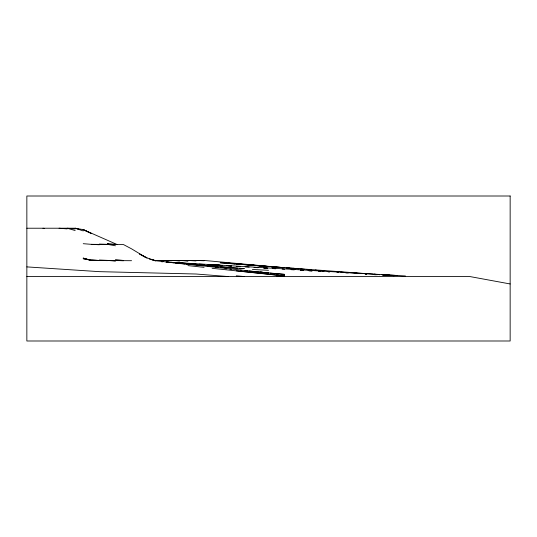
<?xml version="1.0" encoding="UTF-8"?>
<svg xmlns="http://www.w3.org/2000/svg" width="537" height="537" viewBox="0 0 537 537"><rect width="100%" height="100%" fill="white"/><g stroke="black" fill="none" stroke-linecap="round" stroke-linejoin="round"><path stroke-width="0.81" d="M26.85 228.225L75.18 228.225L83.235 229.621L116.918 244.436M83.235 243.691L91.29 244.335L123.51 244.583L131.565 248.839L147.004 258.19M92.901 260.445L131.565 260.7M26.85 276.555L469.875 276.555L510.15 283.959M171.84 260.579L154.119 260.479L204.06 260.445L283.805 267.728M187.95 260.526L179.895 260.445L187.95 260.948M187.95 260.445L196.005 260.559L187.95 260.445L196.005 260.922M163.785 260.599L155.73 260.445L163.785 260.74M91.29 260.27L107.4 260.646M154.119 260.593L268.5 273.024M187.95 260.667L179.895 260.445L187.95 260.807M99.345 260.445L91.29 260.217L99.345 260.445L91.29 260.109L83.235 258.693L90.485 260.21L83.235 258.129L90.485 260.21M179.895 260.834L171.84 260.445L179.895 260.693M99.345 244.067L107.4 244.335L115.455 245.792M163.785 260.445L171.84 260.72M196.005 260.445L204.06 260.734M171.84 260.445L179.09 260.714M123.51 260.734L115.455 260.445L123.51 260.472L115.455 259.599M99.345 260.002L115.455 260.76M268.5 270.299L252.39 269.467M206.477 265.654L212.115 265.929L175.868 263.023M91.29 244.335L99.345 244.758M303.137 270.386L300.72 270.252L303.137 270.386M189.561 263.566L196.005 263.922L189.561 263.56L195.2 263.935M389.325 275.031L381.27 274.588L397.38 275.501M171.84 262.539L177.478 262.868M199.227 264.17L204.06 264.439M405.435 275.971L166.202 262.002M222.587 265.56L216.948 265.231M226.614 265.781L231.447 266.084L228.225 265.882M236.28 266.406L240.308 266.627M357.105 273.145L340.995 272.205M282.193 269.138L284.61 269.272M318.441 271.319L320.858 271.453M345.828 272.937L348.244 273.071M215.337 267.5L218.559 267.681M161.369 261.707L162.98 261.801M179.895 263.002L186.339 263.378M328.107 271.876L329.718 271.97M237.891 268.218L228.225 267.554L244.335 268.594L239.502 268.312M166.202 262.15L169.424 262.338M291.054 269.655L294.276 269.856M254.001 267.446L258.029 267.688M245.141 266.902L249.168 267.151M26.85 266.896L99.345 271.655L196.005 274.011L228.225 276.555M336.968 272.413L338.579 272.514M208.088 264.694L212.115 264.949M220.17 266.862L228.225 267.379L204.06 265.379L217.754 266.634M242.724 264.58L373.215 274.138M382.881 274.964L386.909 275.192M272.528 268.554L275.75 268.769M179.895 262.942L187.145 263.425M282.999 267.715L278.972 267.439L282.193 267.708M284.61 267.695L220.17 262.754L234.669 263.969M107.4 260.445L115.455 261.029M236.28 264.103L241.113 264.459M286.221 267.815L291.86 268.245M179.895 263.58L184.728 263.942M186.339 264.063L197.616 264.983M271.722 266.902L274.944 267.151M307.164 269.722L308.775 269.856M59.07 228.225L67.125 228.89M392.547 275.615L394.158 275.75M292.665 268.211L299.109 268.742M292.665 268.305L298.303 268.769M245.946 264.634L250.779 265.036M252.39 265.171L263.667 266.11M265.278 266.238L270.111 266.647M255.612 265.547L250.779 265.137L260.445 265.728L228.225 263.15L237.891 263.942M257.223 265.687L262.056 266.104M199.227 265.117L204.06 265.533M300.72 268.97L304.748 269.319M307.164 269.527L311.192 269.876M321.663 270.782L323.274 270.923M271.722 266.788L275.75 267.131M286.221 267.956L289.443 268.238L286.221 267.95M239.502 264.083L244.335 264.499M264.473 266.312L268.5 266.654M171.84 262.667L174.257 262.882M175.868 263.217L177.478 263.365M286.221 268.077L287.832 268.218M292.665 268.654L294.276 268.802M276.555 275.83L284.61 276.555M276.555 275.266L284.61 276.005L276.555 275.072M75.18 228.977L67.125 228.225L75.18 230.534M236.28 275.81L244.335 276.555M212.115 268.299L284.61 276.005L260.445 273.266M115.455 244.335L107.4 243.55L108.863 244.12M245.141 270.688L247.557 270.923M249.168 271.078L284.61 274.38L270.111 273.199M225.003 268.634L226.614 268.802M229.836 269.131L231.447 269.292M240.308 270.198L241.918 270.359M236.28 270.809L260.445 273.333M187.95 265.614L204.06 267.345M42.96 228.225L44.571 228.507M149.286 259.002L155.73 260.62M78.402 229.098L75.18 228.225L83.235 230.923M150.897 259.478L155.73 260.807L147.675 258.102L139.62 254.075L145.661 257.465M510.15 196.005L26.85 196.005L26.85 340.995L510.15 340.995L510.15 196.005M359.522 273.622L355.494 273.387L359.522 273.615M377.243 274.696L374.021 274.514L377.243 274.696M375.632 274.696L374.021 274.608L375.632 274.689M168.618 262.304L166.202 262.163L168.618 262.325M267.695 268.245L263.667 268.017L267.695 268.232M357.105 273.568L355.494 273.481L357.105 273.568M220.17 265.204L212.115 264.734L220.17 265.204M386.103 275.206L382.881 275.018L386.103 275.206M316.83 270.366L315.219 270.225L316.83 270.366M366.771 274.132L365.16 274.024L366.771 274.132M311.997 270.91L308.775 270.702L311.997 270.903M324.079 270.89L321.663 270.715L324.079 270.89M302.331 269.332L300.72 269.205L302.331 269.326M379.659 274.682L374.021 274.206L379.659 274.689M295.887 268.782L292.665 268.52L295.887 268.789M310.386 269.816L308.775 269.675L310.386 269.809M268.5 272.863L260.445 272.111L268.5 272.89M284.61 275.998L276.555 275.139L284.61 275.998M91.29 233.454L83.235 229.621L91.29 233.454"/></g></svg>
